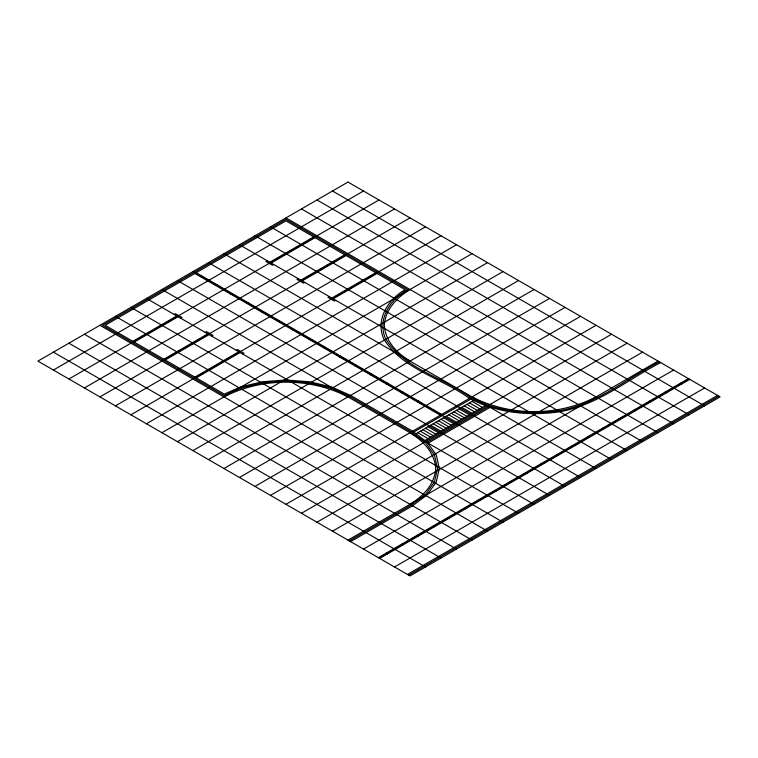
<?xml version="1.0" encoding="UTF-8"?>
<svg xmlns="http://www.w3.org/2000/svg" width="758" height="758" viewBox="0 0 758 758"><rect width="100%" height="100%" fill="white"/><g stroke="black" fill="none" stroke-linecap="round" stroke-linejoin="round"><path stroke-width="1.14" d="M410.012 289.49C397.088 297.468 385.263 309.302 384.325 325.296C385.263 341.28 397.088 353.114 410.012 361.102M410.012 504.316C422.926 496.338 434.751 484.504 435.698 468.51C434.751 452.526 422.926 440.692 410.012 432.704M201.344 277.182L202.632 276.433M53.401 370.046L363.499 191.016M215.556 285.387L216.845 284.638M174.207 314.475L175.505 313.727L181.967 317.46L180.669 318.208M267.242 260.761L265.944 261.51L272.406 265.243L273.695 264.495M132.868 341.327L176.794 315.963M269.82 262.259L313.755 236.894M68.912 379L379 199.97M134.157 342.076L178.083 316.711M271.118 263.007L315.044 237.642M231.057 294.331L232.355 293.592M84.413 387.954L394.501 208.924M246.568 303.285L247.857 302.537M205.219 332.374L206.508 331.634L212.97 335.358L211.681 336.107M298.245 278.669L296.956 279.418L303.418 283.141L304.707 282.402M163.87 359.235L207.806 333.871M300.831 280.157L344.757 254.802M99.914 396.898L410.012 217.878M165.168 359.974L209.094 334.619M302.12 280.905L346.055 255.541M262.069 312.239L263.358 311.491M115.424 405.852L425.513 226.822M277.57 321.193L278.868 320.445M236.231 350.281L237.519 349.533L243.981 353.266L242.693 354.014M329.256 296.567L327.968 297.316L334.42 301.049L335.718 300.301M194.882 377.133L238.817 351.769M331.843 298.065L375.769 272.7M130.926 414.806L441.014 235.776M196.18 377.882L240.106 352.517M333.132 298.813L377.058 273.449M293.081 330.137L294.369 329.398M146.436 423.76L456.524 244.73M308.582 339.091L309.88 338.343M161.937 432.704L472.026 253.684M324.092 348.045L325.381 347.297M177.438 441.658L487.536 262.628M339.593 356.99L340.882 356.251M192.949 450.612L503.037 271.582M355.095 365.943L356.393 365.204M208.45 459.566L518.538 280.536M370.605 374.897L371.894 374.149M223.951 468.51L534.049 289.49M386.106 383.851L387.395 383.103M239.462 477.464L549.55 298.434M401.607 392.796L402.905 392.057M254.963 486.418L565.051 307.388M417.118 401.749L418.407 401.01M270.464 495.372L580.562 316.342M432.619 410.703L433.908 409.955M285.974 504.316L596.063 325.296M413.716 432.06L470.908 399.04M415.962 433.747L473.826 400.338M424.935 440.502L485.527 405.521M301.476 513.27L611.564 334.24M427.161 442.208L488.474 406.8M427.91 443.259L490.303 407.236M316.986 522.224L627.074 343.194M332.487 531.178L642.576 352.148M347.988 540.122L658.086 361.102M349.286 540.871L411.3 505.065L425.532 494.358L434.476 481.889L437.527 468.51L434.476 455.132L425.532 442.672L411.3 431.965L349.286 396.159L330.744 387.944L309.15 382.781L285.974 381.018L262.799 382.781L241.205 387.944L224.122 395.505L102.501 325.296L285.974 219.365L407.596 289.584C390.635 298.993 376.802 319.137 385.547 338.674C404.355 369.099 443.297 377.342 470.737 397.647C497.106 411.727 527.89 414.891 557.215 411.026C595.513 405.284 625.852 379 659.375 361.841M350.575 541.619L412.589 505.813L427.114 494.889L436.238 482.164L439.356 468.51L436.238 454.866L427.114 442.141L412.589 431.217L350.575 395.411L331.653 387.025L309.615 381.757L285.974 379.966L262.325 381.757L240.295 387.025L224.292 394.113L105.087 325.296L285.974 220.853L405.179 289.679C388.219 299.164 375.125 319.582 383.775 338.94C402.659 369.61 441.791 378.005 469.439 398.395C496.348 412.769 527.767 415.99 557.689 412.049C596.29 406.288 626.913 379.938 660.663 362.589M363.499 549.076L673.587 370.046M378.356 557.661L688.444 378.63M379 558.03L689.088 379M379.644 558.4L689.733 379.37M394.501 566.984L704.599 387.954M407.425 574.441L717.513 395.411M408.714 575.189L718.811 396.159M223.951 396.898C262.088 377.266 309.861 377.266 347.988 396.898M596.063 396.898C557.935 416.54 510.153 416.54 472.026 396.898M680.693 383.103L681.982 383.851M332.487 191.016L704.599 405.852M665.192 392.057L666.481 392.796M316.986 199.97L689.088 414.806M649.682 401.01L650.98 401.749M301.476 208.924L673.587 423.76M634.181 409.955L635.469 410.703M285.974 217.878L658.086 432.704M618.67 418.909L619.968 419.657M270.464 226.822L642.576 441.658M603.169 427.863L604.458 428.602M254.963 235.776L627.074 450.612M587.668 436.807L588.957 437.555M239.462 244.73L611.564 459.566M572.157 445.761L573.455 446.509M223.951 253.684L596.063 468.51M472.026 401.38L482.363 407.349M469.439 402.868L479.776 408.837M556.656 454.715L557.945 455.463M466.862 404.365L477.199 410.334M464.275 405.852L474.612 411.821M461.688 407.349L472.026 413.318M208.45 262.628L580.562 477.464M459.111 408.837L469.439 414.806M456.524 410.334L466.862 416.294M453.938 411.821L464.275 417.791M541.155 463.669L542.444 464.408M451.351 413.318L461.688 419.278M448.774 414.806L459.111 420.775M446.187 416.294L456.524 422.263M196.18 272.7L441.668 414.436M192.949 271.582L565.051 486.418M194.882 273.449L440.37 415.176M443.601 417.791L453.938 423.76M441.014 419.278L451.351 425.247M438.437 420.775L448.774 426.745M525.645 472.613L526.943 473.362M435.85 422.263L446.187 428.232M433.263 423.76L443.601 429.729M430.686 425.247L441.014 431.217M177.438 280.536L549.55 495.372M428.099 426.745L438.437 432.704M425.513 428.232L435.85 434.201M422.926 429.729L433.263 435.689M510.143 481.567L511.432 482.315M420.349 431.217L430.686 437.186M417.762 432.704L428.099 438.674M161.937 289.49L534.049 504.316M494.642 490.521L495.931 491.269M146.436 298.434L518.538 513.27M479.132 499.475L480.43 500.214M130.926 307.388L503.037 522.224M463.631 508.419L464.919 509.168M115.424 316.342L487.536 531.178M448.12 517.373L449.418 518.121M99.914 325.296L472.026 540.122M432.619 526.327L433.908 527.075M84.413 334.24L456.524 549.076M417.118 535.281L418.407 536.02M68.912 343.194L441.014 558.03M401.607 544.225L402.905 544.974M53.401 352.148L425.513 566.984M386.106 553.179L387.395 553.927M347.988 182.072L37.9 361.102L410.012 575.928L720.1 396.898L347.988 182.072"/></g></svg>
